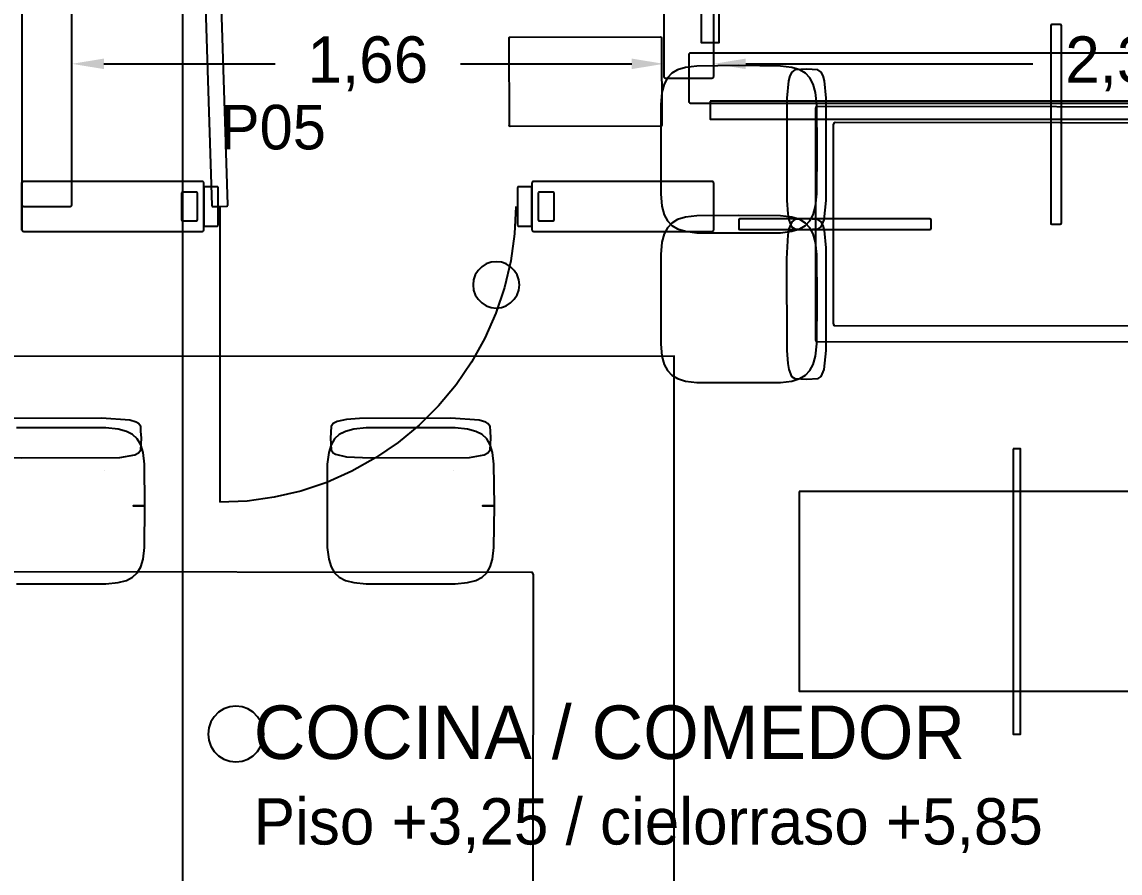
# Model space of a CAD drawing. Header units: metres. Extents: x 132.4 to 143.6, y -13.7 to 1.5.
# Drawn here: x 137.55 to 140.629, y -10.87 to -8.483 of the extents above; entities that cross this region are included whole.
import ezdxf

# ---------------------------------------------------------------- set-up
doc = ezdxf.new("R2010")
doc.units = ezdxf.units.M
for name, color, linetype in [('CORTE', 7, 'Continuous'), ('COTAS', 4, 'Continuous'), ('EJES', 3, 'Continuous'), ('TEXTOS', 7, 'Continuous'), ('VISTA', 8, 'Continuous')]:
    doc.layers.add(name, color=color, linetype=linetype)
doc.dimstyles.get("Standard").update_dxf_attribs({"dimtxt": 2.5, "dimasz": 2.5, "dimexe": 1.25, "dimexo": 0.625, "dimtad": 1, "dimcen": 2.5, "dimazin": 3, "dimtfac": 1, "dimtmove": 0, "dimatfit": 3})

# ---------------------------------------------------------------- blocks, each defined once
blk = doc.blocks.new('_CLOSEDFILLED')
at = {"color": 0, "linetype": 'BYBLOCK'}
blk.add_solid([(-1, 0.164), (0, 0), (-1, -0.164)], dxfattribs=at)
blk = doc.blocks.new('*D9')
for p, q in [((137.69, -8.6), (137.69, -8.6)), ((137.78, -8.6), (138.26, -8.6)), ((138.78, -8.6), (139.26, -8.6)), ((139.35, -8.6), (139.35, -8.6))]:
    blk.add_line(p, q)
at = {"layer": 'Defpoints'}
for p in [(137.69, -8.6), (137.69, -8.6), (139.35, -8.6)]:
    blk.add_point(p, dxfattribs=at)
at = {"layer": 'COTAS', "xscale": 0.09, "yscale": 0.09, "rotation": 180}
blk.add_blockref('_CLOSEDFILLED', (137.69, -8.6), dxfattribs=at)
at = {"layer": 'COTAS', "xscale": 0.09, "yscale": 0.09}
blk.add_blockref('_CLOSEDFILLED', (139.35, -8.6), dxfattribs=at)
at = {"layer": 'COTAS', "insert": (138.52, -8.6), "char_height": 0.13, "attachment_point": 5}
blk.add_mtext('1,66', dxfattribs=at)
blk = doc.blocks.new('*D10')
for p, q in [((139.49, -8.6), (139.49, -8.6)), ((139.58, -8.6), (140.385, -8.6)), ((140.905, -8.6), (141.71, -8.6)), ((141.8, -8.6), (141.8, -8.6))]:
    blk.add_line(p, q)
at = {"layer": 'Defpoints'}
for p in [(139.49, -8.6), (139.49, -8.6), (141.8, -8.6)]:
    blk.add_point(p, dxfattribs=at)
at = {"layer": 'COTAS', "xscale": 0.09, "yscale": 0.09, "rotation": 180}
blk.add_blockref('_CLOSEDFILLED', (139.49, -8.6), dxfattribs=at)
at = {"layer": 'COTAS', "xscale": 0.09, "yscale": 0.09}
blk.add_blockref('_CLOSEDFILLED', (141.8, -8.6), dxfattribs=at)
at = {"layer": 'COTAS', "insert": (140.645, -8.6), "char_height": 0.13, "attachment_point": 5}
blk.add_mtext('2,31', dxfattribs=at)

msp = doc.modelspace()

# ---------------------------------------------------------------- linework, layer by layer
at = {"layer": 'CORTE'}
for points in [[(137.55, -8.1345), (137.55, -8.5886), (137.55, -8.9955), (137.5504, -8.9969), (137.5508, -8.9981), (137.5511, -8.9984), (137.5513, -8.9987), (137.5516, -8.9989), (137.5519, -8.9992), (137.5533, -8.9996), (137.5545, -9), (137.6236, -9), (137.6855, -9), (137.6869, -8.9996), (137.6881, -8.9992), (137.6884, -8.9989), (137.6887, -8.9987), (137.6889, -8.9984), (137.6892, -8.9981), (137.6896, -8.9969), (137.69, -8.9955), (137.69, -8.5886), (137.69, -8.1345)], [(139.35, -8.342), (139.35, -8.6355), (139.3504, -8.6369), (139.3508, -8.6381), (139.3511, -8.6384), (139.3513, -8.6387), (139.3516, -8.6389), (139.3519, -8.6392), (139.3533, -8.6396), (139.3545, -8.64), (139.4236, -8.64), (139.4855, -8.64), (139.4869, -8.6396), (139.4881, -8.6392), (139.4884, -8.6389), (139.4887, -8.6387), (139.4889, -8.6384), (139.4892, -8.6381), (139.4896, -8.6369), (139.49, -8.6355), (139.49, -8.342)], [(140.7745, -8.57), (139.4245, -8.57), (139.4233, -8.5704), (139.4219, -8.5708), (139.4216, -8.5711), (139.4213, -8.5713), (139.4211, -8.5716), (139.4211, -8.5716), (139.4208, -8.5719), (139.4204, -8.5733), (139.42, -8.5745), (139.42, -8.6438), (139.42, -8.7055), (139.4204, -8.7069), (139.4208, -8.7081), (139.4211, -8.7084), (139.4213, -8.7087), (139.4216, -8.7089), (139.4219, -8.7092), (139.4233, -8.7096), (139.4245, -8.71), (140.7745, -8.71)], [(137.5496, -9.0669), (137.55, -9.0655), (137.55, -9.0036), (137.55, -8.9345), (137.5496, -8.9333)]]:
    msp.add_lwpolyline(points, dxfattribs=at)
at = {"layer": 'EJES'}
msp.add_line((138, 0.5), (138, -13.7), dxfattribs=at)
at = {"layer": 'VISTA'}
for p, q in [((138.105, -9), (138.105, -9.83)), ((138.935, -9), (138.9315, -9.0766)), ((138.9315, -9.0766), (138.9209, -9.1525)), ((138.9209, -9.1525), (138.9033, -9.2271)), ((138.9033, -9.2271), (138.879, -9.2998)), ((138.879, -9.2998), (138.848, -9.37)), ((138.848, -9.37), (138.8107, -9.4369)), ((138.8107, -9.4369), (138.7674, -9.5002)), ((138.7674, -9.5002), (138.7184, -9.5592)), ((138.7184, -9.5592), (138.6642, -9.6134)), ((138.6642, -9.6134), (138.6052, -9.6624)), ((138.6052, -9.6624), (138.5419, -9.7057)), ((138.5419, -9.7057), (138.475, -9.743)), ((138.475, -9.743), (138.4048, -9.774)), ((138.4048, -9.774), (138.3321, -9.7983)), ((138.2575, -9.8159), (138.1816, -9.8265)), ((138.3321, -9.7983), (138.2575, -9.8159)), ((138.1816, -9.8265), (138.105, -9.83))]:
    msp.add_line(p, q, dxfattribs=at)
for points in [[(139.455, -5.98), (139.455, -8.54), (139.505, -8.54), (139.505, -5.98), (139.455, -5.98)], [(140.4385, -9.05), (140.4615, -9.05), (140.464, -9.049), (140.465, -9.0465), (140.465, -8.4935), (140.464, -8.491), (140.4615, -8.49), (140.4385, -8.49), (140.436, -8.491), (140.435, -8.4935), (140.4356, -9.0485), (140.4385, -9.05)], [(140.4367, -8.491), (140.4367, -8.4917), (140.436, -8.4917), (140.4367, -8.491)], [(140.436, -8.4914), (140.4363, -8.4913), (140.436, -8.4914), (140.436, -8.4914)], [(140.4633, -8.491), (140.464, -8.4917), (140.4633, -8.4917), (140.4633, -8.491)], [(138.9162, -8.7738), (138.919, -8.775), (139.3433, -8.7743), (139.345, -8.771), (139.3443, -8.5267), (139.341, -8.525), (138.9167, -8.5257), (138.915, -8.529), (138.9162, -8.7738)], [(138.9167, -8.5267), (138.9165, -8.5272), (138.9165, -8.5265), (138.9167, -8.5267)], [(139.3433, -8.5267), (139.3428, -8.5265), (139.3435, -8.5265), (139.3433, -8.5267)], [(139.3724, -9.0535), (139.3886, -9.0631), (139.4105, -9.0698), (139.4429, -9.0737), (139.6771, -9.0737), (139.7095, -9.0698), (139.7314, -9.0631), (139.7476, -9.0535), (139.7599, -9.0404), (139.7689, -9.0231), (139.7751, -8.9997), (139.7788, -8.9651), (139.78, -8.84), (139.7788, -8.7149), (139.7751, -8.6803), (139.7689, -8.6569), (139.7599, -8.6396), (139.7476, -8.6265), (139.7314, -8.6169), (139.7095, -8.6102), (139.6771, -8.6063), (139.56, -8.605), (139.4429, -8.6063), (139.4105, -8.6102), (139.3886, -8.6169), (139.3724, -8.6265), (139.3601, -8.6396), (139.3511, -8.6569), (139.3449, -8.6803), (139.3412, -8.7149), (139.3412, -8.9651), (139.3449, -8.9997), (139.3511, -9.0231), (139.3601, -9.0404), (139.3724, -9.0535)], [(139.6952, -8.9837), (139.6974, -9.0203), (139.7008, -9.0376), (139.7085, -9.0568), (139.7175, -9.0629), (139.7502, -9.065), (139.7825, -9.0629), (139.791, -9.0568), (139.7996, -9.0376), (139.805, -8.9837), (139.805, -8.6963), (139.8004, -8.6479), (139.7968, -8.6335), (139.7915, -8.6232), (139.7824, -8.6171), (139.7498, -8.615), (139.7175, -8.6171), (139.709, -8.6232), (139.7033, -8.6335), (139.6993, -8.6479), (139.6952, -8.6963), (139.6952, -8.9837)], [(139.48, -8.705), (139.48, -8.755), (141.92, -8.755), (141.92, -8.705), (139.48, -8.705)], [(139.775, -9.374), (139.7775, -9.3789), (141.119, -9.38), (141.1239, -9.3775), (141.125, -8.726), (141.1225, -8.7211), (139.781, -8.72), (139.7768, -8.7218), (139.775, -8.726), (139.775, -9.374)], [(138.9167, -8.7733), (138.9172, -8.7735), (138.9165, -8.7735), (138.9167, -8.7733)], [(139.3435, -8.7735), (139.3428, -8.7735), (139.3433, -8.7733), (139.3435, -8.7735)], [(139.825, -9.329), (139.8275, -9.3339), (141.089, -9.335), (141.0939, -9.3325), (141.095, -8.771), (141.0925, -8.7661), (139.831, -8.765), (139.8268, -8.7668), (139.825, -8.771), (139.825, -9.329)], [(137.5511, -8.9316), (137.5508, -8.9319), (137.5504, -8.9333), (137.55, -8.9345), (137.55, -9.0036), (137.55, -9.0655), (137.5504, -9.0669), (137.5508, -9.0681), (137.5511, -9.0684), (137.5513, -9.0687), (137.5516, -9.0689), (137.5519, -9.0692), (137.5533, -9.0696), (137.5545, -9.07), (137.8187, -9.07), (138.0555, -9.07), (138.0569, -9.0696), (138.0581, -9.0692), (138.0584, -9.0689), (138.0587, -9.0687), (138.0589, -9.0684), (138.0592, -9.0681), (138.0596, -9.0669), (138.06, -9.0655), (138.06, -9.0036), (138.06, -8.9345), (138.0596, -8.9333), (138.0592, -8.9319), (138.0589, -8.9316), (138.0587, -8.9313), (138.0584, -8.9311), (138.0581, -8.9308), (138.0569, -8.9304), (138.0555, -8.93), (137.8187, -8.93), (137.5545, -8.93), (137.5533, -8.9304), (137.5519, -8.9308), (137.5516, -8.9311), (137.5513, -8.9313), (137.5511, -8.9316)], [(138.9811, -8.9316), (138.9808, -8.9319), (138.9804, -8.9333), (138.98, -8.9345), (138.98, -9.0036), (138.98, -9.0655), (138.9804, -9.0669), (138.9808, -9.0681), (138.9811, -9.0684), (138.9813, -9.0687), (138.9816, -9.0689), (138.9819, -9.0692), (138.9833, -9.0696), (138.9845, -9.07), (139.2487, -9.07), (139.4855, -9.07), (139.4869, -9.0696), (139.4881, -9.0692), (139.4884, -9.0689), (139.4887, -9.0687), (139.4889, -9.0684), (139.4892, -9.0681), (139.4896, -9.0669), (139.49, -9.0655), (139.49, -9.0036), (139.49, -8.9345), (139.4896, -8.9333), (139.4892, -8.9319), (139.4889, -8.9316), (139.4887, -8.9313), (139.4884, -8.9311), (139.4881, -8.9308), (139.4869, -8.9304), (139.4855, -8.93), (139.2487, -8.93), (138.9845, -8.93), (138.9833, -8.9304), (138.9819, -8.9308), (138.9816, -8.9311), (138.9813, -8.9313), (138.9811, -8.9316)], [(137.9984, -8.9609), (137.9975, -8.963), (137.9975, -9.037), (137.9984, -9.0391), (138.0005, -9.04), (138.0395, -9.04), (138.0416, -9.0391), (138.0425, -9.037), (138.0425, -8.963), (138.0416, -8.9609), (138.0395, -8.96), (138.0005, -8.96), (137.9984, -8.9609)], [(138.0604, -8.9456), (138.0603, -8.9457), (138.0602, -8.9461), (138.06, -8.9467), (138.06, -8.9933), (138.06, -9.0533), (138.0601, -9.0537), (138.0603, -9.0543), (138.0604, -9.0544), (138.0605, -9.0545), (138.0606, -9.0546), (138.0607, -9.0547), (138.0611, -9.0548), (138.0617, -9.055), (138.0777, -9.055), (138.0983, -9.055), (138.0987, -9.0549), (138.0993, -9.0547), (138.0994, -9.0546), (138.0995, -9.0545), (138.0996, -9.0544), (138.0997, -9.0543), (138.0999, -9.0537), (138.1, -9.0533), (138.1, -8.9933), (138.1, -8.9467), (138.0998, -8.9461), (138.0997, -8.9457), (138.0996, -8.9456), (138.0995, -8.9455), (138.0994, -8.9454), (138.0993, -8.9453), (138.0987, -8.9451), (138.0983, -8.945), (138.0777, -8.945), (138.0617, -8.945), (138.0611, -8.9452), (138.0607, -8.9453), (138.0606, -8.9454), (138.0605, -8.9455), (138.0604, -8.9456)], [(138.9404, -8.9456), (138.9403, -8.9457), (138.9402, -8.9461), (138.94, -8.9467), (138.94, -8.9933), (138.94, -9.0533), (138.9401, -9.0537), (138.9403, -9.0543), (138.9404, -9.0544), (138.9405, -9.0545), (138.9406, -9.0546), (138.9407, -9.0547), (138.9411, -9.0548), (138.9417, -9.055), (138.9577, -9.055), (138.9783, -9.055), (138.9787, -9.0549), (138.9793, -9.0547), (138.9794, -9.0546), (138.9795, -9.0545), (138.9796, -9.0544), (138.9797, -9.0543), (138.9799, -9.0537), (138.98, -9.0533), (138.98, -8.9933), (138.98, -8.9467), (138.9798, -8.9461), (138.9797, -8.9457), (138.9796, -8.9456), (138.9795, -8.9455), (138.9794, -8.9454), (138.9793, -8.9453), (138.9787, -8.9451), (138.9783, -8.945), (138.9577, -8.945), (138.9417, -8.945), (138.9411, -8.9452), (138.9407, -8.9453), (138.9406, -8.9454), (138.9405, -8.9455), (138.9404, -8.9456)], [(138.9984, -8.9609), (138.9975, -8.963), (138.9975, -9.037), (138.9984, -9.0391), (139.0005, -9.04), (139.0395, -9.04), (139.0416, -9.0391), (139.0425, -9.037), (139.0425, -8.963), (139.0416, -8.9609), (139.0395, -8.96), (139.0005, -8.96), (138.9984, -8.9609)], [(139.3724, -9.4735), (139.3886, -9.4831), (139.4105, -9.4898), (139.4429, -9.4937), (139.6771, -9.4937), (139.7095, -9.4898), (139.7314, -9.4831), (139.7476, -9.4735), (139.7599, -9.4604), (139.7689, -9.4431), (139.7751, -9.4197), (139.7788, -9.3851), (139.78, -9.26), (139.7788, -9.1349), (139.7751, -9.1003), (139.7689, -9.0769), (139.7599, -9.0596), (139.7476, -9.0465), (139.7314, -9.0369), (139.7095, -9.0302), (139.6771, -9.0263), (139.56, -9.025), (139.4429, -9.0263), (139.4105, -9.0302), (139.3886, -9.0369), (139.3724, -9.0465), (139.3601, -9.0596), (139.3511, -9.0769), (139.3449, -9.1003), (139.3412, -9.1349), (139.3412, -9.3851), (139.3449, -9.4197), (139.3511, -9.4431), (139.3601, -9.4604), (139.3724, -9.4735)], [(139.5635, -9.065), (140.0965, -9.065), (140.099, -9.064), (140.1, -9.0615), (140.1, -9.0385), (140.099, -9.036), (140.0965, -9.035), (139.5635, -9.035), (139.561, -9.036), (139.56, -9.0385), (139.5606, -9.0635), (139.5635, -9.065)], [(139.5617, -9.036), (139.5617, -9.0367), (139.561, -9.0367), (139.5617, -9.036)], [(139.6952, -9.4037), (139.6974, -9.4403), (139.7008, -9.4576), (139.7085, -9.4768), (139.7175, -9.4829), (139.7502, -9.485), (139.7825, -9.4829), (139.791, -9.4768), (139.7996, -9.4576), (139.805, -9.4037), (139.805, -9.1163), (139.8004, -9.0679), (139.7968, -9.0535), (139.7915, -9.0432), (139.7824, -9.0371), (139.7498, -9.035), (139.7175, -9.0371), (139.709, -9.0432), (139.7004, -9.0624), (139.6975, -9.0797), (139.6943, -9.1474), (139.6952, -9.4037)], [(140.0983, -9.036), (140.099, -9.0367), (140.0983, -9.0367), (140.0983, -9.036)], [(140.4367, -9.0483), (140.4367, -9.049), (140.436, -9.0483), (140.4367, -9.0483)], [(140.464, -9.0483), (140.4633, -9.049), (140.4633, -9.0483), (140.464, -9.0483)], [(139.5617, -9.0633), (139.5617, -9.064), (139.561, -9.0633), (139.5617, -9.0633)], [(140.099, -9.0633), (140.0983, -9.064), (140.0983, -9.0633), (140.099, -9.0633)], [(138.815, -9.22), (138.8166, -9.2345), (138.8214, -9.2482), (138.8292, -9.2605), (138.8395, -9.2708), (138.8518, -9.2786), (138.8655, -9.2834), (138.88, -9.285), (138.8945, -9.2834), (138.9082, -9.2786), (138.9205, -9.2708), (138.9308, -9.2605), (138.9386, -9.2482), (138.9434, -9.2345), (138.945, -9.22), (138.9434, -9.2055), (138.9386, -9.1918), (138.9308, -9.1795), (138.9205, -9.1692), (138.9082, -9.1614), (138.8945, -9.1566), (138.88, -9.155), (138.8655, -9.1566), (138.8518, -9.1614), (138.8395, -9.1692), (138.8292, -9.1795), (138.8214, -9.1918), (138.8166, -9.2055), (138.815, -9.22)], [(136.9212, -11.5595), (139.3795, -11.5588), (139.3788, -9.4205), (136.9205, -9.4212), (136.9212, -11.5595)], [(137.435, -9.6502), (137.4371, -9.6825), (137.4432, -9.691), (137.4495, -9.6949), (137.4797, -9.7025), (137.5474, -9.7057), (137.8247, -9.7041), (137.8665, -9.6967), (137.8768, -9.6915), (137.8829, -9.6825), (137.885, -9.6498), (137.885, -9.6497), (137.8838, -9.6303), (137.8829, -9.6175), (137.8768, -9.609), (137.8705, -9.605), (137.8521, -9.5994), (137.7726, -9.5944), (137.5163, -9.595), (137.4797, -9.5976), (137.4535, -9.6032), (137.4432, -9.6085), (137.4371, -9.6176), (137.435, -9.6502)], [(138.415, -9.6502), (138.4171, -9.6825), (138.4232, -9.691), (138.4295, -9.6949), (138.4597, -9.7025), (138.5274, -9.7057), (138.8047, -9.7041), (138.8465, -9.6967), (138.8568, -9.6915), (138.8629, -9.6825), (138.865, -9.6498), (138.865, -9.6497), (138.8638, -9.6303), (138.8629, -9.6175), (138.8568, -9.609), (138.8505, -9.605), (138.8321, -9.5994), (138.7526, -9.5944), (138.4963, -9.595), (138.4597, -9.5976), (138.4335, -9.6032), (138.4232, -9.6085), (138.4171, -9.6176), (138.415, -9.6502)], [(138.4396, -10.0399), (138.4569, -10.0489), (138.4803, -10.0551), (138.5149, -10.0588), (138.7651, -10.0588), (138.7997, -10.0551), (138.8231, -10.0489), (138.8404, -10.0399), (138.8535, -10.0276), (138.8631, -10.0114), (138.8698, -9.9895), (138.8737, -9.9571), (138.875, -9.84), (138.8418, -9.84), (138.875, -9.84), (138.8737, -9.7229), (138.8698, -9.6905), (138.8631, -9.6686), (138.8535, -9.6524), (138.8404, -9.6401), (138.8231, -9.6311), (138.7997, -9.6249), (138.7651, -9.6212), (138.5149, -9.6212), (138.4803, -9.6249), (138.4569, -9.6311), (138.4396, -9.6401), (138.4265, -9.6524), (138.4169, -9.6686), (138.4102, -9.6905), (138.4063, -9.7229), (138.4063, -9.9571), (138.4102, -9.9895), (138.4169, -10.0114), (138.4265, -10.0276), (138.4396, -10.0399)], [(138.45, -9.6375), (138.45, -9.6375), (138.45, -9.6375), (138.45, -9.6375)], [(138.8589, -9.612), (138.8589, -9.612), (138.8589, -9.612), (138.8589, -9.612)], [(137.8715, -9.645), (137.8715, -9.645), (137.8715, -9.645), (137.8715, -9.645)], [(137.885, -9.6498), (137.885, -9.6498), (137.885, -9.6497), (137.885, -9.6498)], [(138.846, -9.6531), (138.846, -9.6531), (138.846, -9.6531), (138.846, -9.6531)], [(138.865, -9.6498), (138.865, -9.6498), (138.865, -9.6497), (138.865, -9.6498)], [(138.8078, -9.6984), (138.8078, -9.6984), (138.8078, -9.6984), (138.8078, -9.6984)], [(140.33, -9.68), (140.33, -10.48), (140.35, -10.48), (140.35, -9.68), (140.33, -9.68)], [(138.4997, -9.7086), (138.4997, -9.7086), (138.4997, -9.7086), (138.4997, -9.7086)], [(138.809, -9.7031), (138.809, -9.7031), (138.809, -9.7031), (138.809, -9.7031)], [(137.7814, -9.7401), (137.7814, -9.7401), (137.7814, -9.7401), (137.7814, -9.7401)], [(138.7614, -9.7401), (138.7614, -9.7401), (138.7614, -9.7401), (138.7614, -9.7401)], [(139.73, -9.8), (139.73, -10.36), (140.95, -10.36), (140.95, -9.8), (139.73, -9.8)], [(137.315, -10.927), (137.3184, -10.9335), (138.977, -10.935), (138.9835, -10.9316), (138.985, -10.033), (138.9816, -10.0265), (137.323, -10.025), (137.3173, -10.0273), (137.315, -10.033), (137.315, -10.927)], [(138.8563, -10.0179), (138.8563, -10.0179), (138.8563, -10.0179), (138.8563, -10.0179)], [(137.8514, -10.044), (137.8514, -10.044), (137.8514, -10.044), (137.8514, -10.044)], [(138.072, -10.48), (138.074, -10.4974), (138.0797, -10.5138), (138.089, -10.5286), (138.1014, -10.541), (138.1162, -10.5503), (138.1326, -10.556), (138.15, -10.558), (138.1674, -10.556), (138.1838, -10.5503), (138.1986, -10.541), (138.211, -10.5286), (138.2203, -10.5138), (138.226, -10.4974), (138.228, -10.48), (138.226, -10.4626), (138.2203, -10.4462), (138.211, -10.4314), (138.1986, -10.419), (138.1838, -10.4097), (138.1674, -10.404), (138.15, -10.402), (138.1326, -10.404), (138.1162, -10.4097), (138.1014, -10.419), (138.089, -10.4314), (138.0797, -10.4462), (138.074, -10.4626), (138.072, -10.48)]]:
    msp.add_lwpolyline(points, close=True, dxfattribs=at)
for points in [[(138.0566, -8.1746), (138.0714, -8.6465), (138.0824, -8.9972), (138.0828, -8.9984), (138.0831, -8.9992), (138.0833, -8.9995), (138.0835, -8.9996), (138.0837, -8.9998), (138.0837, -8.9998), (138.084, -9), (138.0848, -9.0003), (138.086, -9.0006), (138.1022, -9.0001), (138.124, -8.9994), (138.1248, -8.9991), (138.126, -8.9987), (138.1262, -8.9985), (138.1264, -8.9983), (138.1266, -8.9981), (138.1268, -8.9978), (138.127, -8.997), (138.1274, -8.9958), (138.1164, -8.6451), (138.1015, -8.1732)], [(137.5349, -10.0588), (137.7851, -10.0588), (137.8197, -10.0551), (137.8431, -10.0489), (137.8604, -10.0399), (137.8735, -10.0276), (137.8831, -10.0114), (137.8898, -9.9895), (137.8937, -9.9571), (137.895, -9.84), (137.8618, -9.84), (137.895, -9.84), (137.8937, -9.7229), (137.8898, -9.6905), (137.8831, -9.6686), (137.8735, -9.6524), (137.8604, -9.6401), (137.8431, -9.6311), (137.8197, -9.6249), (137.7851, -9.6212), (137.5349, -9.6212)]]:
    msp.add_lwpolyline(points, dxfattribs=at)

# ---------------------------------------------------------------- texts
at = {"layer": 'TEXTOS'}
for s, height, p in [('P05', 0.125, (138.105, -8.84)), ('COCINA / COMEDOR', 0.15, (138.2, -10.55)), ('Piso +3,25 / cielorraso +5,85', 0.13, (138.2, -10.79))]:
    msp.add_text(s, height=height, dxfattribs=at).set_placement(p)

# ---------------------------------------------------------------- dimensions: what is measured, and where the dimension line sits
at = {"layer": 'COTAS'}
for base, p1, p2, picture, middle in [((137.69, -8.6), (137.69, -8.6), (139.35, -8.6), '*D9', (138.52, -8.6)), ((139.49, -8.6), (139.49, -8.6), (141.8, -8.6), '*D10', (140.645, -8.6))]:
    dim = msp.add_linear_dim(base=base, p1=p1, p2=p2, dimstyle='Standard', override={"dimtxt": 0.13, "dimasz": 0.09}, dxfattribs=at)
    dim.commit()
    dim.dimension.update_dxf_attribs({"geometry": picture, "text_midpoint": middle})

doc.saveas('drawing.dxf')
